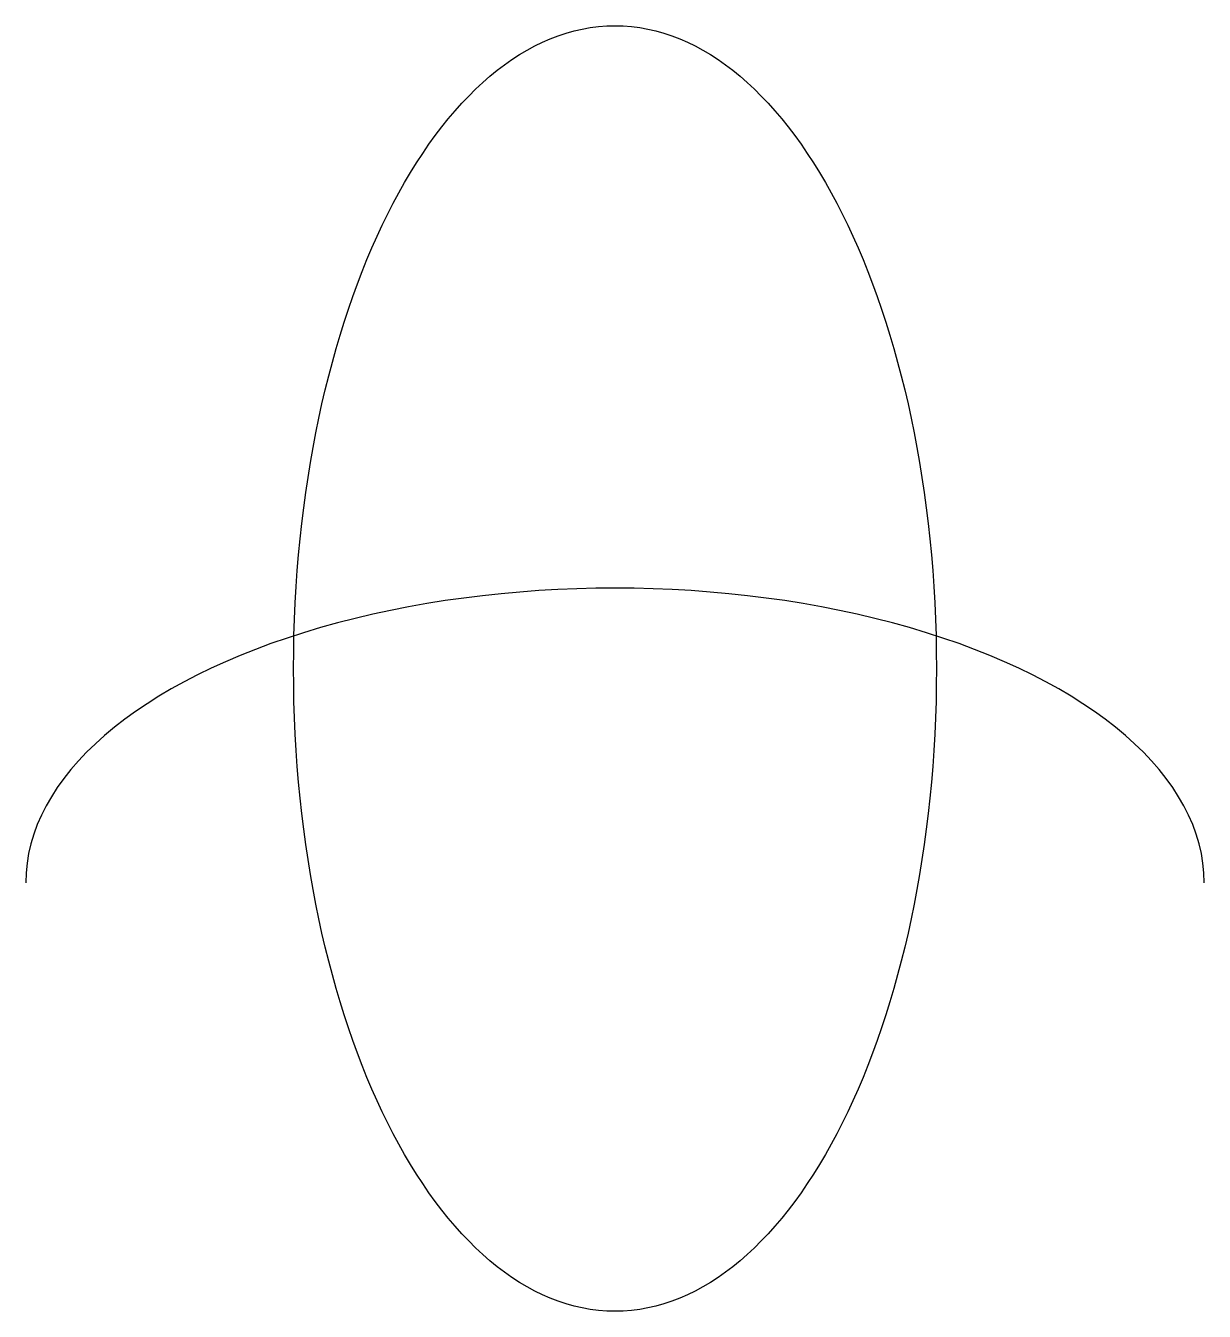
# Model space of a CAD drawing. Header units: millimetres. Extents: x 4 to 26, y -2 to 22.
import ezdxf

# ---------------------------------------------------------------- set-up
doc = ezdxf.new("R2010")
doc.units = ezdxf.units.MM
doc.layers.get('0').update_dxf_attribs({"lineweight": 25})

msp = doc.modelspace()

# ---------------------------------------------------------------- linework, layer by layer
msp.add_ellipse((15, 10), major_axis=(0, 12), ratio=0.5)
msp.add_ellipse((15, 6), major_axis=(11, 0), ratio=0.5, start_param=0, end_param=3.141593)

doc.saveas('drawing.dxf')
